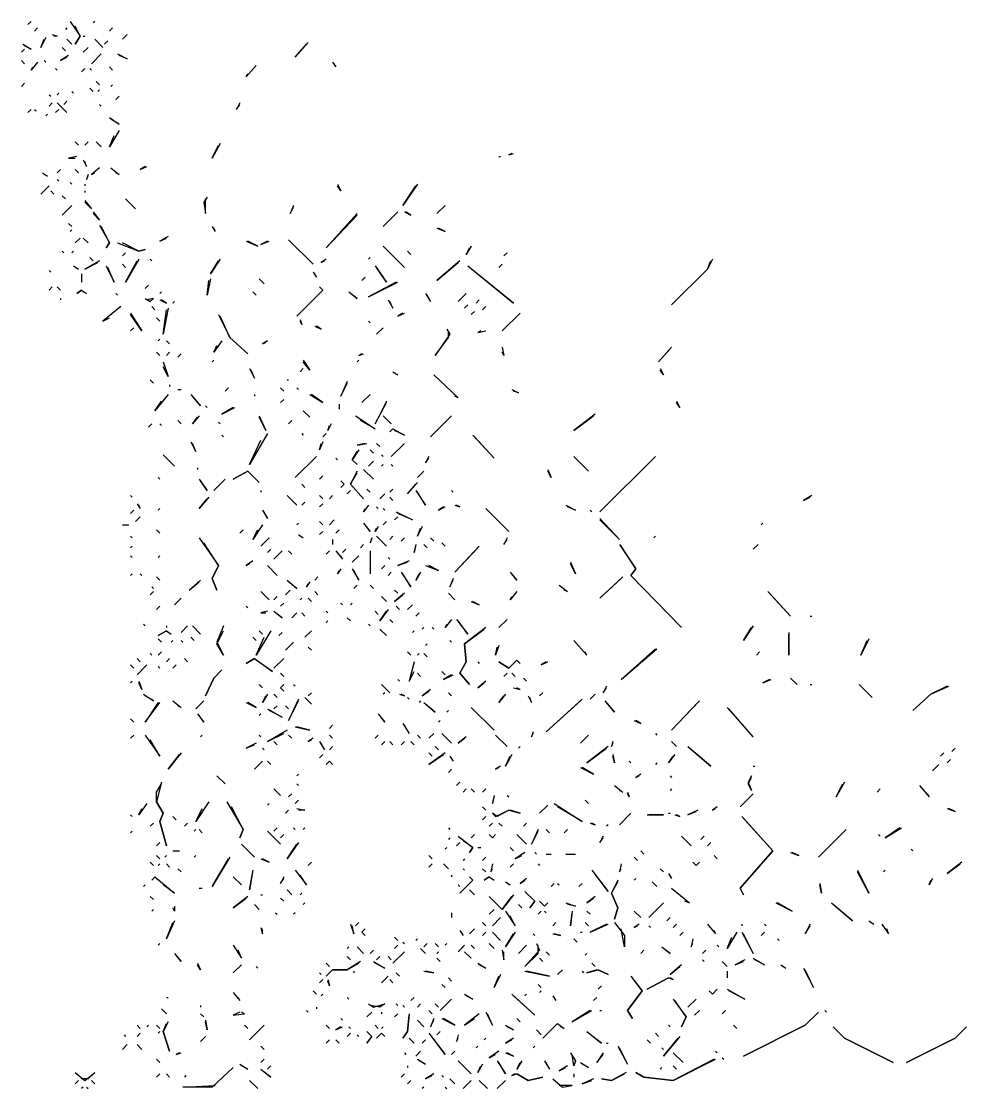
# Model space of a CAD drawing. Extents: x 1 to 2775, y -31 to 2075.
# Drawn here: x 1686.8 to 1783.5, y 25.3 to 134.5 of the extents above; entities that cross this region are included whole.
import ezdxf

# ---------------------------------------------------------------- set-up
doc = ezdxf.new("R2010")
doc.units = 0
doc.layers.add('LINEWORK', color=4, linetype='CONTINUOUS')

msp = doc.modelspace()

# ---------------------------------------------------------------- linework, layer by layer
at = {"layer": 'LINEWORK'}
for points in [[(1687.8333, 134.5), (1687.5, 134.1667)], [(1691.8333, 134.5), (1692.8333, 133), (1692.3333, 132.1667), (1692.8333, 133), (1692.3333, 134)], [(1694.3333, 134.5), (1694.1667, 134.3333)], [(1688.5, 133.8333), (1688.1667, 133.5)], [(1691.5, 133.8333), (1691.3333, 133.6667)], [(1696.1667, 133.8333), (1695.8333, 133.5)], [(1687, 132.1667), (1687.8333, 131.6667), (1687.1667, 132)], [(1689.3333, 132.8333), (1688.8333, 131.8333), (1689.1667, 132.6667)], [(1690, 133.1667), (1690.5, 133), (1690.1667, 133)], [(1691.5, 132.6667), (1692, 132.1667)], [(1693.1667, 133), (1693.3333, 133)], [(1694.3333, 132.6667), (1695.1667, 131.8333)], [(1695.6667, 132.5), (1695.3333, 132.1667)], [(1697.6667, 133.1667), (1697.1667, 132.6667)], [(1716.1667, 132.3333), (1714.8333, 130.8333), (1716, 132.1667)], [(1687.1667, 131.6667), (1686.8333, 131.3333)], [(1691, 131.8333), (1691.3333, 131.5)], [(1693.6667, 131.8333), (1693.1667, 131.3333)], [(1695, 131.1667), (1694, 130.1667)], [(1696.6667, 131.1667), (1697.6667, 130.6667), (1696.8333, 131)], [(1686.8333, 130.5), (1687.1667, 130.1667)], [(1688.5, 130.3333), (1687.8333, 129.5), (1688, 129.8333)], [(1689.1667, 130.5), (1689.3333, 130.3333)], [(1691.6667, 131), (1690.8333, 130.5), (1691.5, 130.8333)], [(1710.8333, 130), (1709.8333, 128.8333), (1710, 129.1667)], [(1718.6667, 130.3333), (1719, 129.8333), (1718.8333, 130.1667)], [(1690.3333, 129.6667), (1690.5, 129.5)], [(1693.3333, 129.6667), (1693, 129.3333)], [(1693.8333, 129.6667), (1694, 129.5)], [(1695.8333, 129.8333), (1696.1667, 129.5)], [(1687.1667, 128.1667), (1686.8333, 127.8333)], [(1694.5, 128.3333), (1694.8333, 128)], [(1696.1667, 128), (1696, 127.8333)], [(1689.6667, 127), (1689.8333, 126.8333)], [(1690.6667, 127.1667), (1690.5, 127)], [(1692, 127.3333), (1692.1667, 127.1667)], [(1693.8333, 127.6667), (1694.1667, 127.3333)], [(1694.8333, 127.5), (1694.6667, 127.3333)], [(1696.8333, 126.8333), (1696.5, 126.5)], [(1690, 126.1667), (1689.6667, 125.8333)], [(1690.5, 126.1667), (1691.5, 125.1667)], [(1691.5, 126.3333), (1691.1667, 126)], [(1694.8333, 126), (1695, 125.8333)], [(1709.1667, 126.1667), (1708.8333, 125.5), (1709.1667, 126)], [(1687.8333, 125.5), (1687.5, 125.1667)], [(1688.1667, 125.5), (1688.3333, 125.3333)], [(1689.5, 125), (1689.3333, 124.8333)], [(1690.6667, 125.5), (1690.3333, 125.1667)], [(1695.8333, 124.6667), (1696.8333, 124), (1696, 124.5)], [(1696.8333, 123.3333), (1695.8333, 121.6667), (1696.3333, 122.8333)], [(1692.3333, 122.1667), (1692.6667, 121.8333)], [(1693.6667, 122.1667), (1693.3333, 121.8333)], [(1694.5, 122.1667), (1695, 121.6667)], [(1707.1667, 122), (1706.3333, 120.5), (1707, 121.8333)], [(1692.5, 120.6667), (1691.6667, 120.5), (1692.3333, 120.5)], [(1693.1667, 120.3333), (1693.5, 119.6667), (1693.3333, 120.1667)], [(1735.6667, 120.6667), (1735.8333, 120.6667)], [(1737, 121), (1736.6667, 120.8333), (1737.1667, 121)], [(1689, 119), (1689.5, 118.6667), (1689.1667, 118.8333)], [(1690.8333, 119.3333), (1690.5, 119)], [(1692.3333, 119.3333), (1692.6667, 119)], [(1694.8333, 119.5), (1694, 118.8333), (1694.3333, 119)], [(1696, 119.5), (1696.8333, 118.8333), (1696.5, 119)], [(1699.5, 119.6667), (1699, 119.3333), (1699.6667, 119.6667)], [(1690.5, 118.3333), (1690.6667, 118.1667)], [(1691.8333, 118), (1692, 117.8333)], [(1693.6667, 118.8333), (1693.5, 118.3333), (1693.6667, 118.6667)], [(1689.6667, 117.6667), (1688.8333, 116.8333)], [(1689.8333, 117.1667), (1690.1667, 116.8333)], [(1693.3333, 117.8333), (1693.3333, 117.6667)], [(1693.3333, 117.1667), (1693.3333, 117)], [(1719.1667, 117.8333), (1719.5, 117.1667), (1719.1667, 117.6667)], [(1727.3333, 117.8333), (1725.8333, 115.6667), (1727.1667, 117.6667)], [(1691, 116.6667), (1691.3333, 116.3333)], [(1693.3333, 116.1667), (1694, 115.3333), (1693.3333, 116)], [(1697.5, 116.3333), (1698.5, 115.3333)], [(1705.8333, 116.5), (1705.5, 116), (1705.6667, 114.8333), (1705.6667, 116.3333)], [(1692, 115.6667), (1691, 114.6667)], [(1694.1667, 115), (1694.8333, 114.1667), (1694.1667, 114.8333)], [(1714.6667, 115.6667), (1714.3333, 114.8333), (1714.6667, 115.5)], [(1721.1667, 114.8333), (1718, 111.3333), (1721.1667, 114.6667)], [(1725.3333, 115), (1723.8333, 113.5)], [(1726, 115), (1726.6667, 114.6667), (1726.1667, 115)], [(1730.1667, 115.6667), (1729.3333, 114.8333)], [(1691.6667, 113.8333), (1692, 113.5)], [(1694.8333, 113.6667), (1695.8333, 111.8333), (1695.5, 111.3333), (1695.8333, 111.8333), (1695, 113.5)], [(1692, 113.1667), (1691.8333, 113)], [(1701.8333, 112.5), (1701, 112), (1701.6667, 112.3333)], [(1706.3333, 113.5), (1706.6667, 113), (1706.5, 113.3333)], [(1729.3333, 113.3333), (1730.1667, 113), (1729.5, 113.3333)], [(1692.8333, 112.3333), (1692.3333, 111.8333)], [(1693.1667, 112.3333), (1693.6667, 111.8333)], [(1696.6667, 111.8333), (1698.8333, 111), (1699.5, 111.1667), (1698.8333, 111), (1697.1667, 111.8333)], [(1709.8333, 112), (1711, 111.5), (1710, 112)], [(1712, 112), (1711.3333, 111.6667), (1712.1667, 112)], [(1714.1667, 112.1667), (1716.6667, 109.6667)], [(1723.8333, 111.5), (1726, 109.3333)], [(1732.8333, 111.5), (1732.3333, 110.6667), (1732.6667, 111.3333)], [(1691, 111), (1691.1667, 110.8333)], [(1692.1667, 111), (1692, 110.8333)], [(1693.8333, 110.3333), (1694.1667, 110)], [(1697.5, 110.8333), (1697.1667, 110.5)], [(1722.5, 110.3333), (1722.3333, 110.1667)], [(1726.3333, 111), (1726.6667, 110.6667)], [(1736.5, 110.8333), (1736.1667, 110.5)], [(1692.1667, 109.5), (1692.6667, 109.1667), (1692.3333, 109.3333)], [(1694.8333, 110), (1693.3333, 109.1667), (1694.6667, 109.8333)], [(1695.5, 109.5), (1696.3333, 107.8333), (1695.6667, 109.3333)], [(1697.1667, 109.6667), (1697.5, 109.3333)], [(1698.8333, 110.1667), (1697.5, 107.8333), (1698.6667, 110)], [(1700, 110.1667), (1700.1667, 110)], [(1707.1667, 110.1667), (1706.1667, 108.6667), (1707, 110)], [(1718, 110.1667), (1717.5, 109.8333), (1717.8333, 110)], [(1723, 109.5), (1724.1667, 107.8333), (1723.1667, 109.3333)], [(1731.6667, 110), (1729.3333, 108), (1731.5, 109.8333)], [(1732.5, 109.5), (1737.1667, 105.6667), (1732.6667, 109.3333)], [(1736, 109.6667), (1735.6667, 109.3333)], [(1757.5, 110.1667), (1757, 109.1667), (1753.3333, 105.5), (1757, 109.1667), (1757.3333, 110)], [(1689.6667, 109), (1689.8333, 108.8333)], [(1693, 108.6667), (1693, 107.8333)], [(1706.1667, 108.1667), (1705.8333, 106.5), (1706, 108)], [(1711.1667, 108.1667), (1711.6667, 107.6667)], [(1716.6667, 108.8333), (1717, 108.3333), (1716.8333, 108.6667)], [(1722, 108.3333), (1721.6667, 108)], [(1690, 107.3333), (1689.6667, 107)], [(1690.5, 107.3333), (1690.8333, 107)], [(1693, 107), (1692.5, 106.6667), (1693, 107), (1693.5, 106.6667), (1693.1667, 106.8333)], [(1699.8333, 107.5), (1699.5, 107.1667)], [(1717.3333, 107.3333), (1717.6667, 107), (1715, 104.3333), (1717.6667, 107)], [(1725.1667, 107.8333), (1722.3333, 106.3333), (1725.3333, 107.8333)], [(1690.8333, 106.1667), (1690.8333, 106)], [(1696.5, 106.6667), (1696.6667, 106.5)], [(1699.5, 106.1667), (1700, 105.8333), (1700.3333, 106.1667), (1699.6667, 106)], [(1701.1667, 106.8333), (1701, 106.6667)], [(1701, 106), (1701.6667, 105.6667), (1701.1667, 106)], [(1710.5, 106.8333), (1710.8333, 106.5)], [(1720.3333, 106.8333), (1721.1667, 106.1667), (1720.5, 106.6667)], [(1724.3333, 106), (1724.8333, 105.1667), (1724.5, 105.8333)], [(1728.1667, 106.6667), (1728.6667, 105.8333), (1728.3333, 106.5)], [(1732.3333, 106.6667), (1731.5, 105.8333)], [(1733.6667, 106), (1733.3333, 105.6667)], [(1697, 105.3333), (1695.1667, 103.8333), (1695.8333, 104.1667)], [(1700.1667, 105.3333), (1700.5, 105)], [(1701.8333, 105.1667), (1701.3333, 102.5), (1701.6667, 105)], [(1702.5, 105.8333), (1702.3333, 105.6667)], [(1732.5, 105.5), (1732.1667, 105.1667)], [(1733.1667, 104.8333), (1732.8333, 104.5)], [(1734.3333, 105.3333), (1734, 105)], [(1698, 104.6667), (1699.1667, 102.8333), (1698, 104.5)], [(1700.6667, 104.1667), (1701, 103.8333)], [(1707, 104.5), (1708.1667, 102.1667), (1710, 100.5), (1708.1667, 102.1667), (1707.1667, 104.3333)], [(1715.3333, 104), (1715.5, 103.5), (1715.3333, 103.8333)], [(1722.3333, 103.8333), (1722.5, 103.6667)], [(1725.8333, 104.6667), (1725.3333, 104.3333), (1726, 104.6667)], [(1737.8333, 104.6667), (1736, 102.8333)], [(1698.3333, 103.1667), (1698, 102.8333)], [(1716.8333, 103.3333), (1717.5, 103), (1717, 103.3333)], [(1723.8333, 103.1667), (1723.1667, 102.5)], [(1730.3333, 103), (1730.6667, 102.5), (1729.1667, 100.3333), (1730.5, 102.1667), (1730.5, 102.8333)], [(1733.8333, 102.8333), (1733.5, 102.6667), (1734.3333, 102.8333)], [(1701, 102), (1700.8333, 101.8333)], [(1701.6667, 101.8333), (1702, 101.5)], [(1707.3333, 101.8333), (1706.5, 100.6667), (1706.8333, 101.3333)], [(1712, 101.8333), (1711.5, 101.5), (1711.8333, 101.6667)], [(1700.6667, 100.6667), (1701, 100.3333)], [(1702, 100.6667), (1701.6667, 100.3333)], [(1703.1667, 100.5), (1702.8333, 100.1667)], [(1721.6667, 100.5), (1721.3333, 100.3333), (1721.8333, 100.5)], [(1736, 101.1667), (1736.1667, 100.3333), (1736, 100.6667)], [(1753.3333, 101.1667), (1752, 99.6667), (1753.1667, 101)], [(1701.3333, 99.6667), (1701.8333, 98.1667), (1701.3333, 99.1667)], [(1706.5, 99.8333), (1706.3333, 99.6667)], [(1715.6667, 99.8333), (1716.3333, 98.8333), (1715.6667, 99.6667)], [(1721.3333, 99.8333), (1721.1667, 99.6667)], [(1710.1667, 99), (1710.6667, 98), (1710.3333, 98.8333)], [(1715.6667, 99), (1715.3333, 98.6667)], [(1724.8333, 98.6667), (1725.3333, 98.3333), (1725, 98.5)], [(1729, 98.3333), (1731.5, 96), (1731.1667, 96.1667)], [(1752.1667, 99), (1752.5, 98.3333), (1752.1667, 98.8333)], [(1700, 97.8333), (1700.3333, 97.5)], [(1702, 97.3333), (1702, 97.1667)], [(1714, 97.8333), (1714.1667, 97.8333)], [(1720.1667, 97.6667), (1719.5, 96.1667), (1720.1667, 97.5)], [(1701.8333, 96.3333), (1700.5, 94.6667), (1701.1667, 95.6667)], [(1702.8333, 96.8333), (1703.1667, 96.8333)], [(1704.1667, 96.3333), (1705.1667, 95.1667), (1704.3333, 96.1667)], [(1708, 97), (1707.6667, 96.6667)], [(1710.6667, 96.3333), (1710.6667, 96.1667)], [(1713.3333, 97), (1713.6667, 96.6667)], [(1715, 97), (1715.1667, 96.8333)], [(1716.3333, 96.3333), (1717.6667, 95.5), (1716.5, 96.3333)], [(1722.5, 96.3333), (1721.6667, 95.5)], [(1737, 96.8333), (1737.6667, 96.5), (1737.1667, 96.6667)], [(1705.6667, 95.1667), (1705.8333, 95)], [(1708.5, 95), (1707.3333, 94.3333), (1708.6667, 95)], [(1713.6667, 95.8333), (1713.3333, 95.5)], [(1719.3333, 95.3333), (1719.3333, 94.8333)], [(1724.1667, 95.6667), (1723, 93.3333), (1724.1667, 95.5)], [(1753.8333, 95.6667), (1754.1667, 95), (1753.8333, 95.5)], [(1705, 94.1667), (1704.3333, 93.3333), (1704.8333, 94)], [(1711.1667, 94.1667), (1711.8333, 92.6667), (1711.1667, 94)], [(1715.6667, 94.6667), (1716.3333, 94)], [(1721, 94.1667), (1723, 92.8333), (1721.5, 93.6667)], [(1723.8333, 94.1667), (1724.6667, 93.3333)], [(1730.8333, 94.1667), (1728.6667, 92)], [(1745.5, 94.3333), (1743.3333, 92.6667), (1745.3333, 94.1667)], [(1700.1667, 93.3333), (1699.8333, 93)], [(1701, 93.3333), (1701.1667, 93.1667)], [(1702.8333, 93.6667), (1703.1667, 93.3333)], [(1707, 93.5), (1707.1667, 93.3333)], [(1714.5, 93.6667), (1714.1667, 93.3333)], [(1718.5, 93.3333), (1718.1667, 92.6667), (1718.3333, 93.1667)], [(1724.8333, 92.8333), (1724.5, 92.5), (1724.8333, 92.8333), (1726, 92.1667), (1725, 92.6667)], [(1707.3333, 92.1667), (1707.5, 92)], [(1712, 92.3333), (1710.1667, 89.1667), (1711.3333, 91.6667)], [(1715.5, 92.3333), (1715.6667, 92.1667)], [(1718, 92.3333), (1717.6667, 92)], [(1733, 92.1667), (1735.1667, 89.8333), (1733.1667, 92)], [(1704.1667, 91.5), (1704.6667, 90.5), (1704.3333, 91.3333)], [(1717.6667, 91.5), (1717.3333, 90.6667), (1717.5, 91.3333)], [(1721.3333, 90.6667), (1720.6667, 89.6667), (1721.1667, 89.1667), (1720.6667, 89.6667), (1721.1667, 90.5)], [(1722, 91.3333), (1721.1667, 91.1667), (1722.1667, 91.3333)], [(1722.5, 90.6667), (1722.8333, 90.3333)], [(1723.1667, 91.3333), (1723.5, 91)], [(1726, 91.3333), (1724.6667, 90)], [(1701.3333, 90.1667), (1702.5, 89)], [(1717, 90), (1714.8333, 87.8333)], [(1719, 89.8333), (1719.1667, 89.6667)], [(1723.6667, 90.1667), (1723.8333, 90)], [(1728.5, 90), (1728.1667, 89.3333), (1728.5, 89.8333)], [(1743.3333, 90), (1744.8333, 88.5)], [(1751.6667, 90), (1746, 84.3333)], [(1704.8333, 88.8333), (1704.8333, 88.6667)], [(1710, 88.5), (1708.5, 87.6667), (1710, 88.5), (1711.1667, 87.3333), (1710.1667, 88.3333)], [(1721.1667, 88.5), (1720.5, 87.1667), (1721.8333, 85.6667), (1720.5, 87.1667), (1721.1667, 88.3333)], [(1721.8333, 88.6667), (1722.8333, 87.6667)], [(1722.8333, 89.5), (1722.3333, 89)], [(1723.8333, 89.1667), (1723.6667, 89)], [(1724.6667, 89.1667), (1724.8333, 89)], [(1728, 88.5), (1727.3333, 87.8333)], [(1740.6667, 88.6667), (1741, 87.8333), (1740.6667, 88.5)], [(1700.8333, 87.8333), (1701, 87.6667)], [(1705, 87.6667), (1705.8333, 86.5), (1705.1667, 87.5)], [(1707.6667, 87.6667), (1706.5, 86.5)], [(1717.6667, 88), (1717.3333, 87.6667)], [(1719.5, 87.5), (1719.8333, 87.1667), (1719.5, 86.8333), (1719.8333, 87.1667)], [(1711.3333, 86.5), (1711.3333, 86.3333)], [(1715.5, 87.1667), (1715.8333, 86.8333)], [(1720.5, 86.5), (1720.1667, 86.1667)], [(1722.1667, 86.6667), (1722.5, 86.3333)], [(1724.8333, 86.6667), (1724.5, 86.3333)], [(1727.3333, 87.3333), (1726.3333, 86.1667), (1727.1667, 87.1667)], [(1727.1667, 86.5), (1728.1667, 85), (1727.3333, 86.3333)], [(1730.8333, 86.5), (1731, 86.3333)], [(1698, 86), (1698.1667, 85.8333)], [(1698.6667, 85.1667), (1699, 84.6667), (1698.8333, 85)], [(1706, 85.8333), (1705, 84.6667), (1705.8333, 85.6667)], [(1714, 86), (1715, 85)], [(1715.8333, 85.3333), (1715.5, 85)], [(1717.3333, 86), (1717.6667, 85.6667)], [(1717.6667, 85.1667), (1717.3333, 84.8333)], [(1718.6667, 86), (1718.3333, 85.6667)], [(1724, 86.1667), (1723.5, 85.6667)], [(1724.5, 85.8333), (1724.8333, 85.5)], [(1767.6667, 86), (1766.8333, 85.5), (1767.5, 85.8333)], [(1698.3333, 84.5), (1698, 84.1667)], [(1701, 84.6667), (1700.8333, 84.5)], [(1711.5, 84.5), (1712, 83.6667), (1711.6667, 84.3333)], [(1722.3333, 85), (1721.8333, 84.3333), (1722, 84.6667)], [(1723.1667, 84.8333), (1723.3333, 84.6667)], [(1723.8333, 84.6667), (1724, 84.5)], [(1725.1667, 84.3333), (1726.8333, 83.5), (1725.3333, 84.1667)], [(1730, 84.8333), (1729.5, 84.5), (1730.1667, 84.8333)], [(1731.1667, 85), (1731.6667, 84.8333), (1731.3333, 85)], [(1734.3333, 84.6667), (1736.6667, 82.3333)], [(1742.5, 85), (1743.5, 84.5), (1742.6667, 84.8333)], [(1745, 84.5), (1745.1667, 84.3333)], [(1697.1667, 83), (1697.8333, 83)], [(1699, 83.8333), (1698.5, 83.3333)], [(1711.5, 83), (1710.5, 81.5), (1711, 82.5)], [(1715.1667, 83.1667), (1715, 83)], [(1717.3333, 83.3333), (1717.6667, 83)], [(1718.8333, 83.5), (1718.3333, 83)], [(1721.8333, 83.1667), (1722.5, 82.3333), (1722, 83)], [(1724.1667, 83.3333), (1723.8333, 83)], [(1725.3333, 83.8333), (1725, 83.5)], [(1746, 83.6667), (1748, 81.5), (1746, 83.5)], [(1762.6667, 83.1667), (1762.5, 83)], [(1700.6667, 82.5), (1701, 82.1667)], [(1709.5, 82.5), (1709.1667, 82.1667)], [(1715.1667, 82), (1715.6667, 81.6667), (1715.3333, 81.8333)], [(1717.6667, 82.3333), (1717.3333, 82)], [(1719.3333, 82.5), (1719, 82.1667)], [(1723.3333, 82.8333), (1723, 82.3333), (1723.1667, 82.6667)], [(1727.8333, 82.8333), (1727.3333, 81.8333), (1727.6667, 82.6667)], [(1698, 81.8333), (1698.1667, 81.6667)], [(1698.1667, 80.8333), (1698, 80.6667)], [(1705, 81.6667), (1707, 78.8333), (1706.3333, 77.5), (1706.8333, 76.3333), (1706.3333, 77.5), (1707, 78.8333), (1705.5, 81.1667)], [(1712.1667, 81.6667), (1711.3333, 80.8333)], [(1718.6667, 81.5), (1718.6667, 81)], [(1721.8333, 81), (1721.5, 80.6667)], [(1722.6667, 81.6667), (1722.5, 81.1667), (1722.6667, 81.5)], [(1723.1667, 81.8333), (1724.1667, 80.8333), (1723.3333, 81.6667)], [(1724.8333, 81.8333), (1724.5, 81.5)], [(1726, 81.6667), (1725.6667, 81.3333)], [(1727.1667, 81), (1727, 80.1667), (1727.1667, 80.8333)], [(1728, 81), (1728.3333, 80.6667)], [(1728.6667, 81.6667), (1729, 81.3333)], [(1729.8333, 81.1667), (1730.1667, 80.8333)], [(1733.6667, 80.8333), (1731.1667, 78.1667), (1733.5, 80.6667)], [(1736.5, 81.6667), (1736.1667, 81), (1736.5, 81.5)], [(1748, 81), (1749.6667, 78.5), (1749.1667, 77.8333), (1754.3333, 72.5), (1749.1667, 77.8333), (1749.6667, 78.5), (1748.1667, 80.8333)], [(1751.6667, 81.8333), (1751.5, 81.6667)], [(1762.1667, 81), (1761.6667, 80.5)], [(1698, 79.8333), (1698.1667, 79.6667)], [(1701, 79.8333), (1700.8333, 79.6667)], [(1712.3333, 80.5), (1712, 80.1667)], [(1713.5, 80.3333), (1712.6667, 79.5)], [(1714.1667, 80.3333), (1714.5, 80)], [(1718.3333, 80.3333), (1718, 80)], [(1719, 80.3333), (1719.6667, 79.5), (1719.5, 79.8333)], [(1720, 80.5), (1719.6667, 80.1667)], [(1721.3333, 79.8333), (1720.6667, 79.1667)], [(1722.5, 80.3333), (1722.5, 78)], [(1710.5, 79.3333), (1709.8333, 78.8333), (1710.1667, 79)], [(1712, 78.8333), (1713, 77.8333)], [(1724, 78.8333), (1723.6667, 78.5)], [(1724.3333, 79.6667), (1724.5, 79.5)], [(1726.5, 79.3333), (1725.3333, 78.8333), (1726.3333, 79.1667)], [(1728.1667, 78.8333), (1729.5, 78.3333), (1728.5, 78.8333)], [(1743, 79.1667), (1743.5, 78), (1743, 79)], [(1698.1667, 78), (1698, 77.8333)], [(1699, 78), (1699.1667, 77.8333)], [(1700.6667, 77.6667), (1701, 77.3333)], [(1717.1667, 77.6667), (1716.8333, 77.3333)], [(1719.5, 78.5), (1719.1667, 78), (1719.3333, 78.3333)], [(1720.6667, 78.5), (1721.3333, 77.3333), (1720.8333, 78.3333)], [(1724.6667, 78.1667), (1724.3333, 77.8333)], [(1725.6667, 78.1667), (1726.6667, 76.6667), (1725.8333, 78)], [(1727.6667, 78.1667), (1727.1667, 77.3333), (1727.5, 78)], [(1736.8333, 78.1667), (1737.5, 77.3333), (1737, 78)], [(1748.3333, 77.6667), (1746, 75.5), (1748.1667, 77.5)], [(1700.1667, 76.6667), (1700.3333, 76.5)], [(1705.1667, 77.3333), (1704, 76.3333), (1705, 77.1667)], [(1714, 77.3333), (1715, 76.5), (1714.1667, 77.1667)], [(1716.3333, 77.1667), (1716, 76.6667), (1716.1667, 77)], [(1721.1667, 76.8333), (1720.8333, 76.5)], [(1722.5, 76.8333), (1722.8333, 76.5)], [(1731, 77.5), (1730.6667, 76.6667), (1731, 77.3333)], [(1741.8333, 76.8333), (1742.6667, 76.1667), (1742.3333, 76.3333)], [(1700.3333, 76.1667), (1700, 75.8333)], [(1703.1667, 75.5), (1702.5, 74.8333)], [(1711.3333, 76.1667), (1712.1667, 75.3333)], [(1713, 75.6667), (1712.6667, 75.3333)], [(1714.3333, 76.3333), (1713.8333, 75.8333)], [(1715.5, 75.5), (1715.3333, 75.3333)], [(1716.1667, 75.5), (1716.5, 75.1667)], [(1716.8333, 76.1667), (1717.1667, 75.8333)], [(1723.6667, 75.6667), (1724.1667, 75.1667)], [(1725, 76.3333), (1725.3333, 76)], [(1726, 76), (1725, 75.1667), (1725.8333, 75.8333)], [(1730.5, 76), (1731.1667, 75.3333)], [(1737.5, 76.1667), (1736.8333, 75.3333), (1737, 75.6667)], [(1763.1667, 76.1667), (1765.5, 73.6667), (1763.3333, 76)], [(1701, 74.6667), (1700.6667, 74.3333)], [(1709.8333, 74.6667), (1710, 74.5)], [(1713.6667, 75), (1713.3333, 74.6667)], [(1719.5, 75), (1719.6667, 74.8333)], [(1720.6667, 75), (1720.5, 74.8333)], [(1724.3333, 74.3333), (1723.5, 73.1667), (1724.1667, 74.1667)], [(1725.1667, 74.6667), (1725.5, 74.3333)], [(1726.8333, 74.8333), (1726.3333, 74.3333)], [(1732.8333, 75.1667), (1733.6667, 74.8333), (1733, 75.1667)], [(1712, 74.1667), (1711.3333, 74), (1711.8333, 74)], [(1712.6667, 74.1667), (1713.5, 73.5), (1712.8333, 74)], [(1715, 74), (1714.5, 73.5)], [(1715.5, 74), (1715.8333, 73.6667)], [(1718, 74.1667), (1718.1667, 74)], [(1718.1667, 73.1667), (1718, 73)], [(1720.1667, 73.5), (1720.5, 73.1667)], [(1723, 74.1667), (1723.3333, 73.8333)], [(1724.5, 73.3333), (1724.8333, 73)], [(1727.5, 74), (1727.1667, 73.6667)], [(1730.8333, 73.3333), (1730.1667, 72.5), (1730.3333, 72.8333)], [(1731.3333, 73.3333), (1732.5, 71.8333), (1731.5, 73.1667)], [(1736.5, 73.3333), (1735.6667, 72.5)], [(1767.5, 73.6667), (1767.6667, 73.6667)], [(1699.3333, 72.8333), (1699.5, 72.6667)], [(1701.6667, 72.1667), (1700.8333, 71.6667), (1701.6667, 72.1667), (1702.1667, 71.8333), (1701.8333, 72)], [(1701.6667, 72.6667), (1701.6667, 72.5)], [(1703.8333, 72.6667), (1703.1667, 72)], [(1704.3333, 72.6667), (1705.1667, 71.8333)], [(1707.5, 72.6667), (1706.8333, 71), (1707.5, 69.6667), (1706.8333, 70.8333), (1707.5, 72.1667)], [(1712.3333, 72.1667), (1710.8333, 69.6667), (1711.6667, 71.5)], [(1711.1667, 72.1667), (1711.5, 71.8333)], [(1716.5, 72.1667), (1715.8333, 71.5)], [(1722.3333, 72.8333), (1722.5, 72.6667)], [(1723.5, 72.3333), (1724.1667, 71.6667)], [(1727, 72.1667), (1726.8333, 72)], [(1728, 72.5), (1727.8333, 72.3333)], [(1728.8333, 72.5), (1729, 72.3333)], [(1734.3333, 72.5), (1732.1667, 70.8333), (1732.3333, 69), (1731.6667, 67.8333), (1732.6667, 66.6667), (1731.6667, 67.8333), (1732.3333, 69), (1732.1667, 70.8333), (1734.1667, 72.3333)], [(1761.6667, 72.6667), (1760.6667, 71.1667), (1761.5, 72.5)], [(1700.8333, 71.3333), (1701.1667, 71)], [(1702.3333, 71.1667), (1702.1667, 71)], [(1703.1667, 71.1667), (1703.3333, 71)], [(1704.1667, 71.5), (1704.5, 71.1667)], [(1710.5, 71.5), (1710.8333, 71.1667)], [(1713.5, 72), (1713.1667, 71.6667)], [(1714.6667, 71), (1713.8333, 70.1667)], [(1730.6667, 71.1667), (1730.8333, 71)], [(1743.3333, 71.1667), (1744.6667, 69.6667), (1744.5, 70)], [(1765.3333, 72), (1765.3333, 69.6667), (1765.3333, 71.8333)], [(1773.5, 71.3333), (1772.6667, 69.6667), (1773.3333, 71.1667)], [(1701.1667, 70), (1700.8333, 69.6667)], [(1716.1667, 70.5), (1716.5, 70.1667)], [(1726.3333, 70), (1726.6667, 69.6667)], [(1728.3333, 70.8333), (1728.1667, 70.6667)], [(1735.6667, 70.6667), (1735.3333, 69.6667), (1735.5, 70.5)], [(1751.6667, 70.3333), (1748.1667, 67.1667), (1751.8333, 70.3333)], [(1762.3333, 70), (1762, 69.6667)], [(1698.6667, 69.3333), (1699, 69)], [(1700, 69.8333), (1700.1667, 69.6667)], [(1702, 69.3333), (1701.6667, 69)], [(1703.5, 69.3333), (1703.8333, 69)], [(1710.6667, 69.3333), (1709.8333, 68.8333), (1710.6667, 69.3333), (1712.5, 68), (1710.8333, 69.1667)], [(1713.6667, 69.3333), (1712.6667, 68.3333)], [(1727, 69), (1726.5, 67), (1727, 68)], [(1727.5, 69.8333), (1727.3333, 69.6667)], [(1728, 69.8333), (1728.3333, 69.5)], [(1733.5, 69), (1733.6667, 68.8333)], [(1737.5, 69.1667), (1736.6667, 68.3333), (1735.6667, 69), (1736.6667, 68.3333), (1737.5, 69.1667), (1737.8333, 68.8333)], [(1740.5, 69), (1740, 68.6667), (1740.6667, 69)], [(1698, 68.6667), (1698.3333, 68.3333)], [(1699.6667, 68.6667), (1698.6667, 67.6667), (1699.5, 68.5)], [(1700.8333, 68.5), (1701, 68.3333)], [(1702.6667, 68.6667), (1702.3333, 68.3333)], [(1707.3333, 68.1667), (1706.5, 67.3333), (1705.6667, 65.5), (1706.5, 67.3333)], [(1713.3333, 67.8333), (1713.6667, 67.5)], [(1727.3333, 67.8333), (1727.6667, 67.5)], [(1729.8333, 68), (1730.1667, 67.6667)], [(1736.5, 67.8333), (1736.1667, 67.5)], [(1737, 67.8333), (1737.3333, 67.5)], [(1698.1667, 67), (1698, 66.8333)], [(1698.8333, 67), (1699.1667, 66.1667), (1698.8333, 66.8333)], [(1711.1667, 66.6667), (1711.5, 66.3333)], [(1713.6667, 66.6667), (1713.3333, 66.3333), (1713.6667, 66), (1713.3333, 66.3333)], [(1714.6667, 66.6667), (1714.8333, 66.5)], [(1723.6667, 66.6667), (1724.5, 65.8333)], [(1725.3333, 67.1667), (1725.5, 67)], [(1730.8333, 67.6667), (1730, 67.1667), (1731, 67.6667)], [(1734.3333, 67), (1733.5, 66.3333), (1734.1667, 66.8333)], [(1738.1667, 67.3333), (1738.5, 67)], [(1763.3333, 67.1667), (1762.6667, 66.8333), (1763.5, 67.1667)], [(1765.5, 67.3333), (1766.1667, 66.6667)], [(1767.5, 66.6667), (1767.6667, 66.6667)], [(1772.5, 66.6667), (1773.8333, 65.3333)], [(1699.3333, 65.6667), (1700.3333, 65), (1699.5, 65.5)], [(1712, 65.6667), (1711.5, 64.8333), (1711.8333, 65.5)], [(1712.6667, 65.6667), (1713, 65.3333)], [(1716.5, 65.8333), (1716.1667, 65.5)], [(1724, 65.8333), (1723.8333, 65.6667)], [(1725.5, 65.6667), (1726, 65.5), (1725.6667, 65.6667)], [(1728.6667, 66.1667), (1727.8333, 65.5), (1728.5, 66)], [(1730.5, 65.8333), (1730.8333, 65.5)], [(1736.3333, 65.6667), (1735.6667, 64.8333), (1736.1667, 65.5)], [(1737.1667, 66.3333), (1737.8333, 66.1667), (1737.5, 66.3333)], [(1740.1667, 65.8333), (1739.8333, 65.5)], [(1745.5, 65.6667), (1745, 65.1667)], [(1746.6667, 66.5), (1746.3333, 65.8333), (1746.6667, 66.3333)], [(1781.5, 66.5), (1779.8333, 65.6667), (1778, 64), (1779.8333, 65.6667), (1781.6667, 66.5)], [(1700.8333, 64.8333), (1699.5, 62.8333), (1701, 64.8333)], [(1702.3333, 65), (1703.1667, 64.3333), (1702.8333, 64.5)], [(1705.5, 65), (1704.6667, 64.1667)], [(1709.8333, 64.8333), (1710.8333, 64.3333), (1710, 64.8333)], [(1713, 64.5), (1712.6667, 64.1667)], [(1713.8333, 64.5), (1714.1667, 64.1667)], [(1715.1667, 65.1667), (1714.1667, 63), (1715.1667, 65)], [(1715.8333, 65.3333), (1716.5, 64.6667)], [(1726.3333, 65.3333), (1726.5, 65.1667)], [(1727.6667, 65), (1727.5, 64.8333)], [(1728, 64.8333), (1729.1667, 63.8333), (1728.1667, 64.6667)], [(1738.6667, 65.5), (1739, 64.8333), (1738.8333, 65.3333)], [(1744.1667, 65.1667), (1740.5, 61.8333), (1744, 65)], [(1746.5, 65), (1747.5, 63.8333), (1746.6667, 64.8333)], [(1756.1667, 65), (1753.3333, 62), (1756, 64.8333)], [(1704.8333, 63.6667), (1705.5, 62.8333), (1705, 63.5)], [(1711.3333, 63.6667), (1711.1667, 63.5)], [(1712, 64.1667), (1713.5, 63.3333), (1712.1667, 64)], [(1723.3333, 63.6667), (1724, 62.8333), (1723.5, 63.5)], [(1730.5, 64), (1730.3333, 63.8333)], [(1732.8333, 64.3333), (1735.1667, 62)], [(1759, 64.3333), (1761.6667, 61.3333), (1759.1667, 64.1667)], [(1698, 63.1667), (1698.3333, 62.8333)], [(1714.8333, 62.3333), (1716.3333, 62), (1715, 62.3333)], [(1718.6667, 62.5), (1718.3333, 62.1667)], [(1725.8333, 62.6667), (1726.5, 61.6667), (1726, 62.5)], [(1729.6667, 63), (1729.5, 62.8333)], [(1749.5, 63), (1750.1667, 62.6667), (1749.6667, 63)], [(1698.3333, 61.5), (1698, 61.1667)], [(1699.5, 61.5), (1701, 59.3333), (1700, 61)], [(1705.3333, 61.5), (1705.1667, 61.3333)], [(1711.1667, 61.5), (1711.3333, 61.3333)], [(1714, 62), (1712, 60.8333), (1713.6667, 61.6667)], [(1714.1667, 61.5), (1714.5, 61.1667)], [(1716.6667, 61.1667), (1716.1667, 60.8333), (1716.5, 61)], [(1718.3333, 61.5), (1718.6667, 61.1667)], [(1723.3333, 61.5), (1723, 61.1667)], [(1727.3333, 61.5), (1727.6667, 61.1667)], [(1729, 61.6667), (1728.5, 61.1667)], [(1729.8333, 61.6667), (1730.8333, 60.6667)], [(1732.3333, 61.3333), (1731.5, 60.6667), (1732.1667, 61.1667)], [(1735.3333, 61.5), (1736.5, 60.3333)], [(1739.1667, 61.8333), (1739, 61.3333), (1739.1667, 61.6667)], [(1744.8333, 61.5), (1744, 60.6667)], [(1751.6667, 61.6667), (1751.8333, 61.5)], [(1710.8333, 60.6667), (1709.8333, 60.1667), (1710.6667, 60.5)], [(1711.5, 60.1667), (1711.6667, 60)], [(1712.6667, 60.8333), (1713, 60.5)], [(1717.3333, 60.8333), (1717.8333, 60), (1717.5, 60.6667)], [(1718.6667, 60.3333), (1718.3333, 60)], [(1724, 60.8333), (1723.6667, 60.5)], [(1724.5, 60.8333), (1724.8333, 60.5)], [(1726, 60.8333), (1725.6667, 60.5)], [(1726.6667, 60.8333), (1727, 60.5)], [(1729.1667, 60.3333), (1729.5, 60)], [(1737.8333, 60.3333), (1737.6667, 60.1667)], [(1746.8333, 60.3333), (1744.6667, 58.6667), (1746.6667, 60.1667)], [(1747.3333, 60.8333), (1747.1667, 60.3333), (1747.3333, 60.6667)], [(1753.3333, 60.8333), (1753.8333, 60.3333)], [(1755, 60.3333), (1757.3333, 58.3333), (1755.1667, 60.1667)], [(1782.3333, 60.1667), (1782, 59.8333)], [(1703.1667, 59.6667), (1701.8333, 58), (1703, 59.5)], [(1717.6667, 59.5), (1717.3333, 59.1667)], [(1730.1667, 59.6667), (1728.5, 58.5), (1730, 59.5)], [(1728.5, 59.6667), (1728.8333, 59.3333)], [(1730.6667, 59.3333), (1731, 58.8333), (1730.8333, 59.1667)], [(1737, 59.5), (1736.3333, 58.3333), (1736.8333, 59.3333)], [(1747.3333, 59.5), (1747.5, 58.6667), (1747.3333, 59.3333)], [(1753.6667, 59.5), (1753, 58.6667), (1753.5, 59.3333)], [(1781.1667, 59.6667), (1780.8333, 59.3333)], [(1781.8333, 59), (1781.5, 58.6667)], [(1711.5, 58.8333), (1710.6667, 58)], [(1712, 58.8333), (1712.3333, 58.5)], [(1718.3333, 58.8333), (1718, 58.5), (1718.3333, 58.8333), (1718.6667, 58.5)], [(1730.8333, 58), (1730.5, 57.6667)], [(1735.8333, 58.3333), (1735.3333, 58), (1735.6667, 58.1667)], [(1744, 58.1667), (1745.3333, 57.5), (1744.1667, 58.1667)], [(1749, 58.8333), (1749.1667, 58.6667)], [(1751.8333, 58.6667), (1751.6667, 58.5)], [(1761.6667, 58.3333), (1761.8333, 58.3333)], [(1780.6667, 58.5), (1780, 57.8333)], [(1706.8333, 57.3333), (1707.6667, 56.5)], [(1715.1667, 57.5), (1715, 57.3333)], [(1750.1667, 57.5), (1749.6667, 57.1667), (1750, 57.3333)], [(1753.1667, 57.3333), (1753.3333, 57.1667)], [(1761.5, 57.3333), (1761.1667, 56.6667), (1761.5, 55.8333), (1761.1667, 56.5), (1761.5, 57.1667)], [(1701.1667, 56.6667), (1700.6667, 54.6667), (1701.3333, 53.5), (1701, 52.6667), (1701.6667, 50.1667), (1701, 52.6667), (1701.3333, 53.5), (1700.6667, 54.6667), (1700.6667, 55.6667), (1701.1667, 56.5)], [(1712.6667, 56), (1713.3333, 55.3333)], [(1715, 56.5), (1715.1667, 56.3333)], [(1731.6667, 56.6667), (1731.3333, 56.3333)], [(1732.3333, 56), (1732, 55.6667)], [(1732.8333, 56), (1733.1667, 55.6667)], [(1734.3333, 56), (1734, 55.6667)], [(1747.5, 56.3333), (1748.3333, 55.6667), (1748, 55.8333)], [(1753.3333, 56), (1753.1667, 55.8333)], [(1771, 56.6667), (1770.1667, 55.1667), (1770.8333, 56.5)], [(1774.6667, 56), (1774.3333, 55.6667)], [(1778.6667, 56.3333), (1779.6667, 55.1667), (1779.5, 55.5)], [(1706, 54.6667), (1704.6667, 52.6667), (1705.3333, 54)], [(1707.8333, 54.6667), (1709.5, 51.8333), (1709.1667, 51), (1709.5, 51.8333), (1708.3333, 54.1667)], [(1714.5, 55.5), (1714.1667, 55.1667)], [(1715.1667, 54.8333), (1714.8333, 54.5)], [(1735.1667, 55.3333), (1735, 54.5), (1735.1667, 55.1667)], [(1736.5, 55.3333), (1736.6667, 55.1667)], [(1744.5, 54.8333), (1744.8333, 54.5)], [(1748.8333, 55.6667), (1749, 55.1667), (1748.8333, 55.5)], [(1761.6667, 55.5), (1760.3333, 54.1667)], [(1699.6667, 54.5), (1698.8333, 53.3333), (1699.1667, 54)], [(1712.1667, 54.5), (1712, 54.3333)], [(1714.1667, 53.8333), (1713.8333, 53.5)], [(1715, 54), (1715.8333, 53.8333), (1715.1667, 53.8333)], [(1734, 54.1667), (1734.3333, 53.8333)], [(1736.6667, 53.8333), (1735.5, 53.1667), (1735, 53.5), (1735.3333, 53.1667), (1736.6667, 53.8333), (1737.8333, 53.5), (1736.8333, 53.8333)], [(1740.6667, 54.3333), (1739.8333, 53.5)], [(1741.3333, 54.5), (1744.1667, 52.6667), (1741.6667, 54.1667)], [(1749.1667, 53.5), (1748, 52.3333)], [(1753, 53.5), (1753.1667, 53.5)], [(1756, 53.8333), (1755, 53.3333), (1755.8333, 53.6667)], [(1758, 54.1667), (1757.5, 53.8333), (1757.8333, 54)], [(1781.5, 54), (1782.3333, 53.6667), (1781.6667, 54)], [(1698, 53.3333), (1698.1667, 53.1667)], [(1700.3333, 52.5), (1700, 52.1667)], [(1702.3333, 53.1667), (1702.6667, 52.8333)], [(1703.8333, 52.5), (1703.5, 52.1667)], [(1734.3333, 53.1667), (1734, 52.8333)], [(1735, 52.5), (1734.6667, 52.1667)], [(1735.6667, 52.5), (1736, 52.1667)], [(1738.5, 52.5), (1738.1667, 52.1667)], [(1745, 52.5), (1745.5, 52.3333), (1745.1667, 52.5)], [(1750.8333, 53.3333), (1752.5, 53.3333), (1751, 53.3333)], [(1753.6667, 53.3333), (1754.1667, 53.1667), (1753.8333, 53.3333)], [(1760.5, 53.1667), (1763.6667, 49.6667), (1760.3333, 45.8333), (1760.6667, 45.1667), (1760.3333, 45.8333), (1763.6667, 49.6667), (1760.6667, 53)], [(1698.1667, 51.6667), (1698, 51.5)], [(1704.6667, 51.8333), (1704.5, 51.6667)], [(1705, 51.8333), (1705.3333, 51.5)], [(1712, 51.6667), (1713.3333, 50.3333), (1712.1667, 51.5)], [(1713, 52), (1712.6667, 51.6667)], [(1713.6667, 51.3333), (1713.3333, 51)], [(1714.6667, 52), (1714.8333, 51.8333)], [(1715.8333, 52), (1715.6667, 51.8333)], [(1730.5, 52), (1730.6667, 51.8333)], [(1733.1667, 51.3333), (1732.8333, 51)], [(1734.6667, 51.3333), (1735, 51), (1735.3333, 51.3333), (1735, 51)], [(1737.5, 51.3333), (1738.5, 50.3333)], [(1739.6667, 51.8333), (1739, 50.3333), (1739.6667, 51.6667)], [(1740.5, 51.8333), (1740.8333, 51.5)], [(1742.6667, 51.8333), (1742.3333, 51.5)], [(1746.8333, 52.3333), (1746.6667, 52.1667)], [(1771.1667, 51.8333), (1768.3333, 49)], [(1774.5, 51.3333), (1774.6667, 51.1667)], [(1776.6667, 52), (1775.1667, 51), (1776.8333, 52)], [(1701, 50.5), (1700.6667, 50.1667)], [(1709.3333, 50.3333), (1710.6667, 49)], [(1715.1667, 50.5), (1714, 48.8333), (1715, 50.3333)], [(1730.6667, 51), (1730.5, 50.8333)], [(1731.6667, 50.5), (1731.3333, 50.1667)], [(1731.5, 51.1667), (1733, 50), (1732.6667, 49.5), (1733, 50), (1732, 50.6667)], [(1746.3333, 51.1667), (1746, 50.5), (1746.3333, 51)], [(1754.3333, 51.1667), (1755.3333, 50.1667)], [(1756.6667, 51.1667), (1756.3333, 50.8333)], [(1757.3333, 50.5), (1757, 50.1667)], [(1700.6667, 49.1667), (1701, 48.8333)], [(1701.6667, 49.1667), (1701.5, 49)], [(1702.3333, 49.6667), (1703, 49.6667)], [(1704.6667, 49.1667), (1704.5, 49)], [(1728.5, 49.1667), (1728.8333, 48.8333)], [(1730.3333, 50), (1730.1667, 49.8333)], [(1733.5, 50), (1733.8333, 50)], [(1736.8333, 50), (1737.1667, 49.6667)], [(1738.3333, 49.5), (1737.3333, 48.8333), (1738, 49.1667)], [(1739.3333, 49.5), (1739.5, 49.3333)], [(1740.5, 49.3333), (1741, 49.3333)], [(1742.5, 49.3333), (1743.5, 49.3333)], [(1750.1667, 49.6667), (1750.5, 49.3333)], [(1757.6667, 49.1667), (1758, 48.8333)], [(1765.5, 49.5), (1766.3333, 49.1667), (1765.6667, 49.5)], [(1777.8333, 49.8333), (1778, 49.6667)], [(1700, 48.5), (1700.3333, 48.1667)], [(1701, 48.3333), (1700.8333, 48.1667)], [(1701.6667, 48.3333), (1702, 48)], [(1708.1667, 49), (1706.3333, 46), (1708, 48.8333)], [(1711.3333, 48.8333), (1712.1667, 48.5), (1711.5, 48.8333)], [(1716.5, 48.5), (1716.1667, 48.1667)], [(1728.8333, 48.3333), (1728.5, 48)], [(1730, 48.3333), (1730.5, 47.8333)], [(1732.1667, 48.8333), (1732, 48.6667)], [(1734.3333, 49), (1734, 48.6667)], [(1735, 48.3333), (1734.8333, 47.5), (1735, 47.8333)], [(1737.1667, 48.3333), (1736.8333, 48)], [(1739.6667, 48.3333), (1739.8333, 48.1667)], [(1748.1667, 48.3333), (1748, 47.5), (1748.1667, 47.8333)], [(1749.5, 49), (1749.8333, 48.6667)], [(1755.5, 48.5), (1755.8333, 48.1667), (1756.1667, 48.5), (1755.8333, 48.1667)], [(1783, 48.5), (1781.5, 47.3333), (1782.8333, 48.3333)], [(1700.5, 47), (1700.1667, 46.6667), (1700.5, 47), (1702.5, 45.3333), (1701.3333, 46.1667)], [(1702.8333, 47.8333), (1703.1667, 47.5)], [(1708.5, 47), (1709.3333, 46.1667)], [(1710.5, 47.6667), (1710.1667, 45.6667), (1710.5, 47.5)], [(1713.6667, 47), (1713.3333, 46.3333), (1713.6667, 46.8333)], [(1714.8333, 47.6667), (1716, 46.1667), (1715.3333, 47.1667)], [(1730.8333, 47.1667), (1730.8333, 47)], [(1732.6667, 47), (1733, 46.6667), (1731.6667, 45.3333), (1733, 46.6667)], [(1732, 47.8333), (1732.1667, 47.6667)], [(1734, 47.8333), (1734.3333, 47.5)], [(1734.6667, 47), (1734.1667, 46.6667), (1734.6667, 47), (1735.1667, 46.6667), (1734.8333, 46.8333)], [(1745.1667, 47.6667), (1746.8333, 45.5), (1745.3333, 47.5)], [(1752.1667, 47.8333), (1752.5, 47.5)], [(1753, 47.3333), (1753.3333, 46.8333), (1753.1667, 47.1667)], [(1772.3333, 47.6667), (1773.5, 45.3333), (1772.3333, 47.5)], [(1775.1667, 47.6667), (1775, 47.5)], [(1699.5, 46.1667), (1699.3333, 46)], [(1731.5, 46.1667), (1731.6667, 46)], [(1736.3333, 46.5), (1736.8333, 46.1667), (1736.5, 46.3333)], [(1738.5, 46.8333), (1737.8333, 46.3333), (1738.3333, 46.6667)], [(1741.3333, 46.3333), (1741, 46)], [(1741.6667, 46.3333), (1741.8333, 46.1667)], [(1744.1667, 46.3333), (1743.8333, 46)], [(1747.8333, 46.6667), (1747.1667, 45.3333), (1747.8333, 43.8333), (1747.5, 42.6667), (1747.8333, 43.8333), (1747.1667, 45.3333), (1747.8333, 46.5)], [(1749.6667, 46.8333), (1749.5, 46.6667)], [(1751.3333, 46.5), (1751.8333, 46)], [(1768.5, 46.3333), (1768.6667, 45.3333), (1768.5, 46.1667)], [(1780, 46.8333), (1779.6667, 46.1667), (1779.8333, 46.6667)], [(1700, 45), (1700.3333, 44.6667)], [(1705, 45.8333), (1705.3333, 45.8333)], [(1710, 45), (1708.5, 43.8333), (1709.8333, 44.8333)], [(1711.3333, 45.1667), (1711.5, 45.1667)], [(1713.3333, 44.8333), (1713.6667, 44.5)], [(1714, 45.6667), (1714.5, 45.1667)], [(1715.5, 45.3333), (1715.3333, 45.1667)], [(1732.6667, 45.6667), (1733.1667, 45.1667)], [(1737.1667, 45.1667), (1736, 43.6667), (1734.6667, 45), (1736, 43.6667), (1737, 45)], [(1738.3333, 45.5), (1739.3333, 44.5), (1738.8333, 43.8333), (1739.3333, 44.5)], [(1745.5, 45), (1744.6667, 44.3333), (1745.3333, 44.8333)], [(1753.3333, 45.8333), (1755.1667, 44.3333), (1754.6667, 44.5)], [(1700.3333, 43.6667), (1700.1667, 43.5)], [(1702.5, 44), (1702.5, 43.5), (1702.3333, 43.8333)], [(1710.6667, 44.1667), (1711.1667, 43.6667)], [(1715.8333, 44.3333), (1715.6667, 44.1667)], [(1735.1667, 43.6667), (1734.6667, 43.1667)], [(1737.6667, 44.1667), (1738, 43.8333)], [(1739.8333, 44.5), (1740.3333, 44), (1740.6667, 44.3333), (1740.3333, 44)], [(1742.5, 44.3333), (1743.5, 44), (1742.6667, 44.1667)], [(1752.5, 44.3333), (1751, 42.8333)], [(1764, 44.3333), (1765.6667, 43.5), (1764.1667, 44.3333)], [(1769.6667, 44.3333), (1771.8333, 42.5), (1769.8333, 44.1667)], [(1712.8333, 43.3333), (1713, 43.1667)], [(1714.8333, 43.3333), (1714.6667, 43.1667)], [(1730.8333, 43.3333), (1730.8333, 42.8333)], [(1735.8333, 42.8333), (1735, 42)], [(1736.3333, 43.5), (1737.3333, 42), (1736.8333, 43)], [(1740, 43.5), (1739.6667, 43.1667)], [(1740.3333, 43.5), (1740.5, 43.3333)], [(1743.1667, 43.5), (1743, 42), (1743.1667, 43.3333)], [(1744.6667, 43.5), (1745, 43.1667)], [(1749.5, 43.5), (1750.1667, 42.8333)], [(1753.1667, 42.8333), (1752.8333, 42.5)], [(1702.5, 42.5), (1701.6667, 40.6667), (1702.3333, 42.3333)], [(1711.3333, 41.8333), (1711.5, 41.1667), (1711.5, 41.6667)], [(1720.5, 42.1667), (1720.8333, 41.1667), (1720.6667, 42)], [(1721.3333, 42.3333), (1721, 42)], [(1722, 41.6667), (1721.6667, 41.3333), (1722, 41), (1721.6667, 41.3333)], [(1731.6667, 41.5), (1732, 41), (1731.8333, 41.3333)], [(1733.1667, 41.6667), (1732.6667, 41.1667)], [(1734, 42.3333), (1734.3333, 42)], [(1741.5, 42.3333), (1741.1667, 42)], [(1744.5, 42.3333), (1744.8333, 42)], [(1746.6667, 42.1667), (1745, 41.3333), (1746.8333, 42.1667)], [(1747.5, 42.3333), (1748.5, 41), (1748.5, 39.8333), (1748.1667, 41.6667)], [(1750, 42.1667), (1749.5, 41.8333), (1749.8333, 42)], [(1751, 42), (1751.1667, 41.8333)], [(1753.8333, 42.1667), (1753.5, 41.8333)], [(1757, 42.1667), (1757.8333, 41.1667), (1757.6667, 41.5)], [(1760.5, 42.1667), (1760.5, 42)], [(1762.8333, 42.1667), (1763, 42)], [(1767.5, 42.1667), (1767, 41.1667), (1767.5, 42)], [(1773.5, 42.5), (1774, 42.1667), (1773.6667, 42.3333)], [(1774.8333, 42.1667), (1775.5, 41.1667), (1775.3333, 41.6667)], [(1725, 40.8333), (1725.3333, 40.5)], [(1727.3333, 40.6667), (1727.1667, 40.5)], [(1734.3333, 41.3333), (1734, 41)], [(1735, 41.3333), (1735.8333, 40.5)], [(1737.3333, 41.3333), (1736.3333, 39.8333), (1737.1667, 41.1667)], [(1739.1667, 41.1667), (1739.3333, 41)], [(1741.1667, 41.1667), (1742, 41), (1741.3333, 41.1667)], [(1743.3333, 40.6667), (1743.6667, 40.3333)], [(1744, 41.3333), (1744.1667, 41.3333)], [(1754.5, 41.3333), (1754.1667, 41)], [(1755.5, 40.6667), (1755.3333, 39.8333), (1755.5, 40.1667)], [(1760, 41.3333), (1759, 39.6667), (1759.5, 40.8333)], [(1760.5, 41.3333), (1761.6667, 39.1667), (1760.6667, 41.1667)], [(1762.8333, 41.3333), (1762.5, 41)], [(1764.1667, 40.6667), (1764.3333, 40.5)], [(1701, 40.1667), (1700.8333, 40)], [(1708.5, 40), (1709.3333, 38.6667), (1709, 39.5)], [(1720.3333, 39.8333), (1720.1667, 39.6667)], [(1721.1667, 39.8333), (1721.8333, 39.1667)], [(1722.8333, 39.5), (1722.5, 39.1667)], [(1726, 39.3333), (1724.8333, 38.1667)], [(1725.3333, 40), (1725, 39.6667)], [(1725.8333, 40.3333), (1726, 40.1667)], [(1727.6667, 39.6667), (1728.1667, 39.1667)], [(1728.3333, 40.1667), (1728, 39.8333)], [(1729.1667, 40.1667), (1729.5, 39.8333)], [(1729.5, 39.3333), (1729.3333, 39.1667)], [(1730.3333, 40.1667), (1730.1667, 40)], [(1732.1667, 40), (1731.5, 39.3333), (1732, 39.8333)], [(1732.1667, 39.3333), (1732.8333, 38.6667)], [(1732.8333, 40), (1733.1667, 39.6667)], [(1734.6667, 40.1667), (1735.1667, 39.6667)], [(1736, 39.5), (1736.1667, 38.5), (1736.1667, 39.3333)], [(1738.5, 40), (1737.6667, 39.1667)], [(1739.5, 40.1667), (1739.8333, 39.5), (1738.3333, 37.8333), (1739.6667, 39.1667), (1739.6667, 40)], [(1740.5, 39.3333), (1740.8333, 39)], [(1750.5, 39.5), (1750.1667, 39.1667)], [(1752.3333, 39.8333), (1753.1667, 39.1667), (1752.5, 39.6667)], [(1756.8333, 39.5), (1756.5, 39.1667)], [(1758, 40), (1758.1667, 39.8333)], [(1702.5, 39.1667), (1703.1667, 38.3333), (1702.6667, 39)], [(1721.5, 38.3333), (1720.1667, 37.5), (1718.6667, 37.5), (1718, 36.8333), (1718.6667, 37.5), (1720.1667, 37.5), (1721.3333, 38.1667)], [(1720.1667, 38.8333), (1720.5, 38.5)], [(1722.8333, 38.3333), (1724, 37.6667), (1723, 38.1667)], [(1723.5, 38.8333), (1723.1667, 38.5)], [(1724.3333, 38.8333), (1724.6667, 38.5)], [(1729.3333, 38.6667), (1729.6667, 38.3333)], [(1739.8333, 38.6667), (1740.1667, 38.3333)], [(1744.6667, 39.1667), (1744.5, 39)], [(1756.5, 38.5), (1756.6667, 38.3333)], [(1758.5, 38.3333), (1759, 37.8333)], [(1760.8333, 38.5), (1759.8333, 38), (1760.6667, 38.3333)], [(1761.6667, 38.6667), (1762.8333, 38), (1761.8333, 38.5)], [(1704.8333, 38.1667), (1705.1667, 37.5), (1704.8333, 38)], [(1709.3333, 38), (1708.5, 37.1667)], [(1710.8333, 37.8333), (1711, 37.6667)], [(1717.3333, 37.1667), (1717.5, 37)], [(1718, 38.1667), (1718.3333, 37.8333)], [(1720.8333, 37.3333), (1720.8333, 37.1667)], [(1725.1667, 37.1667), (1725.5, 36.8333)], [(1728, 37.3333), (1729, 37.1667), (1728.1667, 37.3333)], [(1733.5, 38.1667), (1734.3333, 37.6667), (1733.6667, 38)], [(1738.3333, 37.3333), (1740.8333, 36.8333), (1738.5, 37.3333)], [(1742.1667, 37.5), (1741.6667, 37)], [(1744.1667, 37.3333), (1744.3333, 37.1667)], [(1745.6667, 37.5), (1744.6667, 37.1667), (1745.8333, 37.5), (1746.8333, 37), (1745.8333, 37.5)], [(1745.1667, 38.1667), (1745.5, 37.8333)], [(1754.3333, 38), (1753.1667, 37), (1754.1667, 37.8333)], [(1759, 37.3333), (1759, 36.6667)], [(1764.5, 38), (1765, 37.6667), (1764.6667, 37.8333)], [(1766.8333, 37.6667), (1767.8333, 35.6667), (1767, 37.5)], [(1717.6667, 36.5), (1717.3333, 36.1667)], [(1718.1667, 36.5), (1718.3333, 35.8333), (1718.1667, 36.3333)], [(1724.3333, 36.8333), (1723.6667, 36.1667)], [(1724.5, 36.5), (1724.8333, 36.1667)], [(1730.5, 36.6667), (1730.8333, 36.3333)], [(1735.8333, 37), (1735.1667, 35.6667), (1735.6667, 36.8333)], [(1749.1667, 36.8333), (1750.3333, 35.3333), (1748.8333, 33.3333), (1749.3333, 32.5), (1748.8333, 33.3333), (1750.3333, 35.3333), (1749.3333, 36.6667)], [(1753, 36.6667), (1750.8333, 35.5), (1753, 36.6667), (1753.5, 36.5), (1753.1667, 36.6667)], [(1708.5, 35.1667), (1709.1667, 34.3333), (1709, 34.6667)], [(1716.6667, 35.3333), (1717, 35)], [(1717.6667, 35), (1717.5, 34.8333)], [(1729.8333, 36), (1730.1667, 35.6667)], [(1732.1667, 35), (1733, 34.5), (1732.3333, 34.8333)], [(1737, 35), (1739.3333, 32.8333), (1737.1667, 34.8333)], [(1738.5, 35), (1738.3333, 34.8333)], [(1739.6667, 36), (1740, 35.6667)], [(1740, 35.3333), (1739.8333, 35.1667)], [(1746.1667, 35.8333), (1745.8333, 35.5)], [(1758, 35.5), (1757.5, 35), (1757.1667, 35.3333), (1757.5, 35)], [(1759, 35.5), (1760.8333, 34.5), (1759.1667, 35.3333)], [(1701.6667, 34.6667), (1701.8333, 34.6667)], [(1720.1667, 34.6667), (1720.3333, 34.5)], [(1722.3333, 34), (1722.8333, 33.6667), (1724, 34), (1723.5, 33.6667), (1722.5, 33.8333)], [(1725.1667, 34), (1725.3333, 33.8333)], [(1727, 34.6667), (1726.6667, 34.3333)], [(1727.6667, 34), (1727.3333, 33.6667)], [(1729.1667, 34), (1729.5, 33.6667)], [(1730.8333, 34.5), (1729.6667, 33.3333)], [(1741.1667, 34.8333), (1741.5, 34.3333), (1741.3333, 34.6667)], [(1745.6667, 34.6667), (1745.3333, 34.3333)], [(1753.5, 34.5), (1754.8333, 32.6667), (1754.3333, 31.6667), (1754.8333, 32.6667), (1753.6667, 34.3333)], [(1755.8333, 34.5), (1755, 33.6667)], [(1701.1667, 33.5), (1701.6667, 33)], [(1705.1667, 33.8333), (1705.1667, 33.6667)], [(1705.1667, 33), (1705.5, 32.6667)], [(1709.1667, 33.1667), (1708.5, 32.8333), (1709.6667, 33), (1709.3333, 33.1667)], [(1716, 33.3333), (1716.1667, 33.1667)], [(1717, 33.6667), (1717, 33.5)], [(1722.6667, 33.1667), (1722.1667, 32.6667)], [(1723.6667, 33.1667), (1723.6667, 33)], [(1725.3333, 33), (1725, 32.6667)], [(1725.8333, 33.8333), (1726, 33.6667)], [(1726.5, 33), (1726.3333, 31.1667), (1725.8333, 30.5), (1726.3333, 31.1667), (1726.5, 32.8333)], [(1728.5, 33.3333), (1728.8333, 33)], [(1733.6667, 33), (1732.1667, 31.8333), (1733.1667, 32.5)], [(1734.3333, 33.1667), (1735, 31.8333), (1734.5, 33)], [(1745, 33.3333), (1743.1667, 32.1667), (1745.1667, 33.3333)], [(1746, 33.3333), (1746.1667, 33.3333)], [(1756.1667, 33.3333), (1755.6667, 32.8333)], [(1758.8333, 33.3333), (1758.5, 33)], [(1768.3333, 33.1667), (1767, 31.8333), (1760.6667, 28.6667), (1767, 31.8333)], [(1769, 33.3333), (1769.1667, 33.1667)], [(1698.6667, 31.8333), (1699, 31.5)], [(1699.8333, 31.8333), (1699.6667, 31.6667)], [(1700.6667, 31.8333), (1701, 31.5)], [(1701.8333, 32.1667), (1701.3333, 31.1667), (1702, 29.1667), (1701.3333, 31.1667), (1701.6667, 32)], [(1705.6667, 32.3333), (1705.8333, 31.3333), (1705.6667, 32.1667)], [(1709.6667, 31.8333), (1710, 31.5)], [(1711.6667, 31.8333), (1710.1667, 30.3333)], [(1718, 31.8333), (1718.3333, 31.5)], [(1719.5, 31.6667), (1719, 31.3333), (1719.6667, 31.6667)], [(1719.5, 32.5), (1719.6667, 32.3333)], [(1720.3333, 31.6667), (1720.5, 31.5)], [(1723, 31.8333), (1723.3333, 31.5)], [(1723.8333, 31.6667), (1723.6667, 31.5)], [(1727.3333, 32.3333), (1728, 31.6667)], [(1729, 32.5), (1728.6667, 31.6667), (1729, 32.3333)], [(1729.8333, 32.5), (1731.1667, 31.8333), (1730, 32.5)], [(1736.3333, 31.8333), (1737.1667, 31.3333), (1736.5, 31.6667)], [(1737.5, 32.5), (1737.8333, 32.1667)], [(1741.6667, 32), (1740.1667, 30.5), (1741.6667, 32), (1742.3333, 31.5), (1742, 31.6667)], [(1753, 31.8333), (1753.1667, 31.6667)], [(1759.6667, 31.8333), (1760, 31.5)], [(1769.8333, 31.6667), (1771, 30.5), (1776, 28), (1771, 30.5)], [(1783.5, 31.6667), (1782.3333, 30.5), (1777.3333, 28), (1782.3333, 30.5)], [(1697.3333, 30.8333), (1697.5, 30.6667)], [(1699, 31), (1698.6667, 30.6667)], [(1701, 31.1667), (1700.8333, 31)], [(1705.6667, 30.6667), (1705.1667, 30.1667)], [(1720.5, 31), (1720.1667, 30.6667)], [(1721.1667, 30.8333), (1721.3333, 30.6667)], [(1722.1667, 31.1667), (1722.6667, 30.6667), (1722.1667, 30), (1722.6667, 30.6667)], [(1723.6667, 31), (1723.1667, 30.5), (1723.6667, 31), (1724, 30.6667)], [(1728.5, 31), (1730.1667, 28.8333), (1728.6667, 30.8333)], [(1729.6667, 31.1667), (1729.3333, 30.8333)], [(1731.5, 30.8333), (1731.3333, 30.1667), (1731.5, 30.5)], [(1739.5, 31.3333), (1740, 30.8333)], [(1744.6667, 31.1667), (1746.1667, 30), (1744.8333, 31)], [(1751.6667, 31), (1752, 30.6667)], [(1754.1667, 30.6667), (1752.5, 28.6667), (1754, 30.5)], [(1697.6667, 29.8333), (1697.1667, 29.3333)], [(1698.6667, 29.8333), (1699.1667, 29.3333)], [(1711.3333, 29.6667), (1711.6667, 29.3333)], [(1718.3333, 30.3333), (1718, 30)], [(1719, 30.3333), (1719.3333, 30)], [(1726.5, 30.5), (1727, 30)], [(1728.1667, 30.3333), (1727.8333, 30)], [(1733.5, 29.6667), (1733.3333, 29.5)], [(1734.3333, 30.5), (1734.1667, 30.3333)], [(1737.1667, 30.5), (1736.3333, 30), (1737, 30.3333)], [(1739.3333, 29.6667), (1739.1667, 29.5)], [(1746.6667, 30), (1746.8333, 30)], [(1747.8333, 29.6667), (1748.8333, 27.8333), (1748, 29.5)], [(1750.8333, 30.3333), (1751.1667, 30)], [(1752.3333, 29.5), (1752.5, 29.3333)], [(1703, 29), (1702.6667, 28.8333), (1703.1667, 29)], [(1726, 29), (1726.1667, 28.8333)], [(1727.6667, 29.1667), (1727.1667, 28.6667)], [(1731.1667, 29.1667), (1730.8333, 28.8333)], [(1735.6667, 29.1667), (1734.6667, 28.5), (1735.3333, 28.8333)], [(1736.3333, 29), (1737.1667, 28.6667), (1736.5, 29)], [(1743, 29), (1743.5, 28.1667), (1743.3333, 27.6667), (1743.1667, 28.8333)], [(1746.3333, 29), (1745.6667, 28), (1746.3333, 28.8333)], [(1753.5, 29), (1754.5, 28)], [(1757.8333, 29.1667), (1758, 29)], [(1758.5, 28.5), (1758.6667, 28.3333)], [(1700.6667, 28.3333), (1701, 28)], [(1708.5, 27.5), (1706.3333, 25.5), (1703.3333, 25.5), (1706.6667, 25.6667)], [(1709.1667, 27.8333), (1710, 27.3333), (1709.3333, 27.6667)], [(1711.6667, 28.3333), (1711.3333, 28)], [(1711.3333, 27.3333), (1712.3333, 26.5), (1711.5, 27.1667)], [(1712.3333, 27.6667), (1712, 27.3333)], [(1726.3333, 27.6667), (1726.3333, 27.5)], [(1727.3333, 28.3333), (1728.1667, 27.8333), (1727.5, 28.1667)], [(1731.5, 28.1667), (1732.8333, 26.8333)], [(1734, 27.8333), (1733.5, 27), (1733.8333, 27.6667)], [(1735.5, 28.1667), (1736.3333, 26.8333), (1735.6667, 28)], [(1738, 28.1667), (1737.5, 27.3333), (1737.8333, 28)], [(1740.3333, 28.1667), (1740.8333, 27.3333), (1740.5, 28)], [(1742.6667, 27.6667), (1741.8333, 27.1667), (1742.5, 27.5)], [(1744, 28), (1744.8333, 27.5), (1744.1667, 27.8333)], [(1757.6667, 28.3333), (1753.5, 26.1667), (1750.5, 26.5), (1749.6667, 27), (1750.5, 26.5), (1753.5, 26.1667), (1757.8333, 28.3333)], [(1752.3333, 27.5), (1752.1667, 27.3333)], [(1753.5, 27.6667), (1753.8333, 27.3333)], [(1692.3333, 27), (1693.3333, 26.1667), (1694.3333, 27), (1693.6667, 26.3333), (1693, 26.3333)], [(1701, 26.8333), (1700.6667, 26.5)], [(1701.6667, 26.8333), (1702, 26.5)], [(1703.6667, 26.6667), (1703.5, 26.5)], [(1726, 26.8333), (1725.6667, 26.5)], [(1729, 26.8333), (1728.1667, 26.3333), (1728.8333, 26.6667)], [(1729.8333, 26.6667), (1730, 26.5)], [(1730.6667, 26.3333), (1731.1667, 25.8333)], [(1737.3333, 26.8333), (1737, 26.6667), (1737.5, 26.8333), (1738.6667, 26.1667), (1740.1667, 26.5), (1738.6667, 26.1667), (1737.5, 26.8333)], [(1741.1667, 26.3333), (1742.1667, 25.5), (1743.1667, 25.6667), (1741.8333, 25.6667)], [(1743.3333, 26.8333), (1743.3333, 26.5)], [(1745.3333, 26.3333), (1744.1667, 25.8333), (1745.1667, 26.1667)], [(1748.6667, 27), (1747.1667, 26.1667), (1746.1667, 26.3333), (1747.1667, 26.1667), (1748.5, 26.8333)], [(1692.6667, 26.1667), (1692.3333, 25.8333)], [(1693.1667, 25.5), (1693, 25.3333)], [(1693.5, 25.5), (1693.6667, 25.3333)], [(1694, 26.1667), (1694.3333, 25.8333)], [(1710.1667, 26.1667), (1711, 25.3333)], [(1726.6667, 26.1667), (1726.3333, 25.8333)], [(1728, 25.5), (1727.8333, 25.3333)], [(1730.1667, 25.5), (1730.3333, 25.3333)], [(1732.8333, 26.1667), (1732, 25.3333)], [(1733.6667, 26.1667), (1734.5, 25.3333)], [(1736.3333, 26.1667), (1735.5, 25.3333)]]:
    msp.add_lwpolyline(points, dxfattribs=at)

doc.saveas('drawing.dxf')
